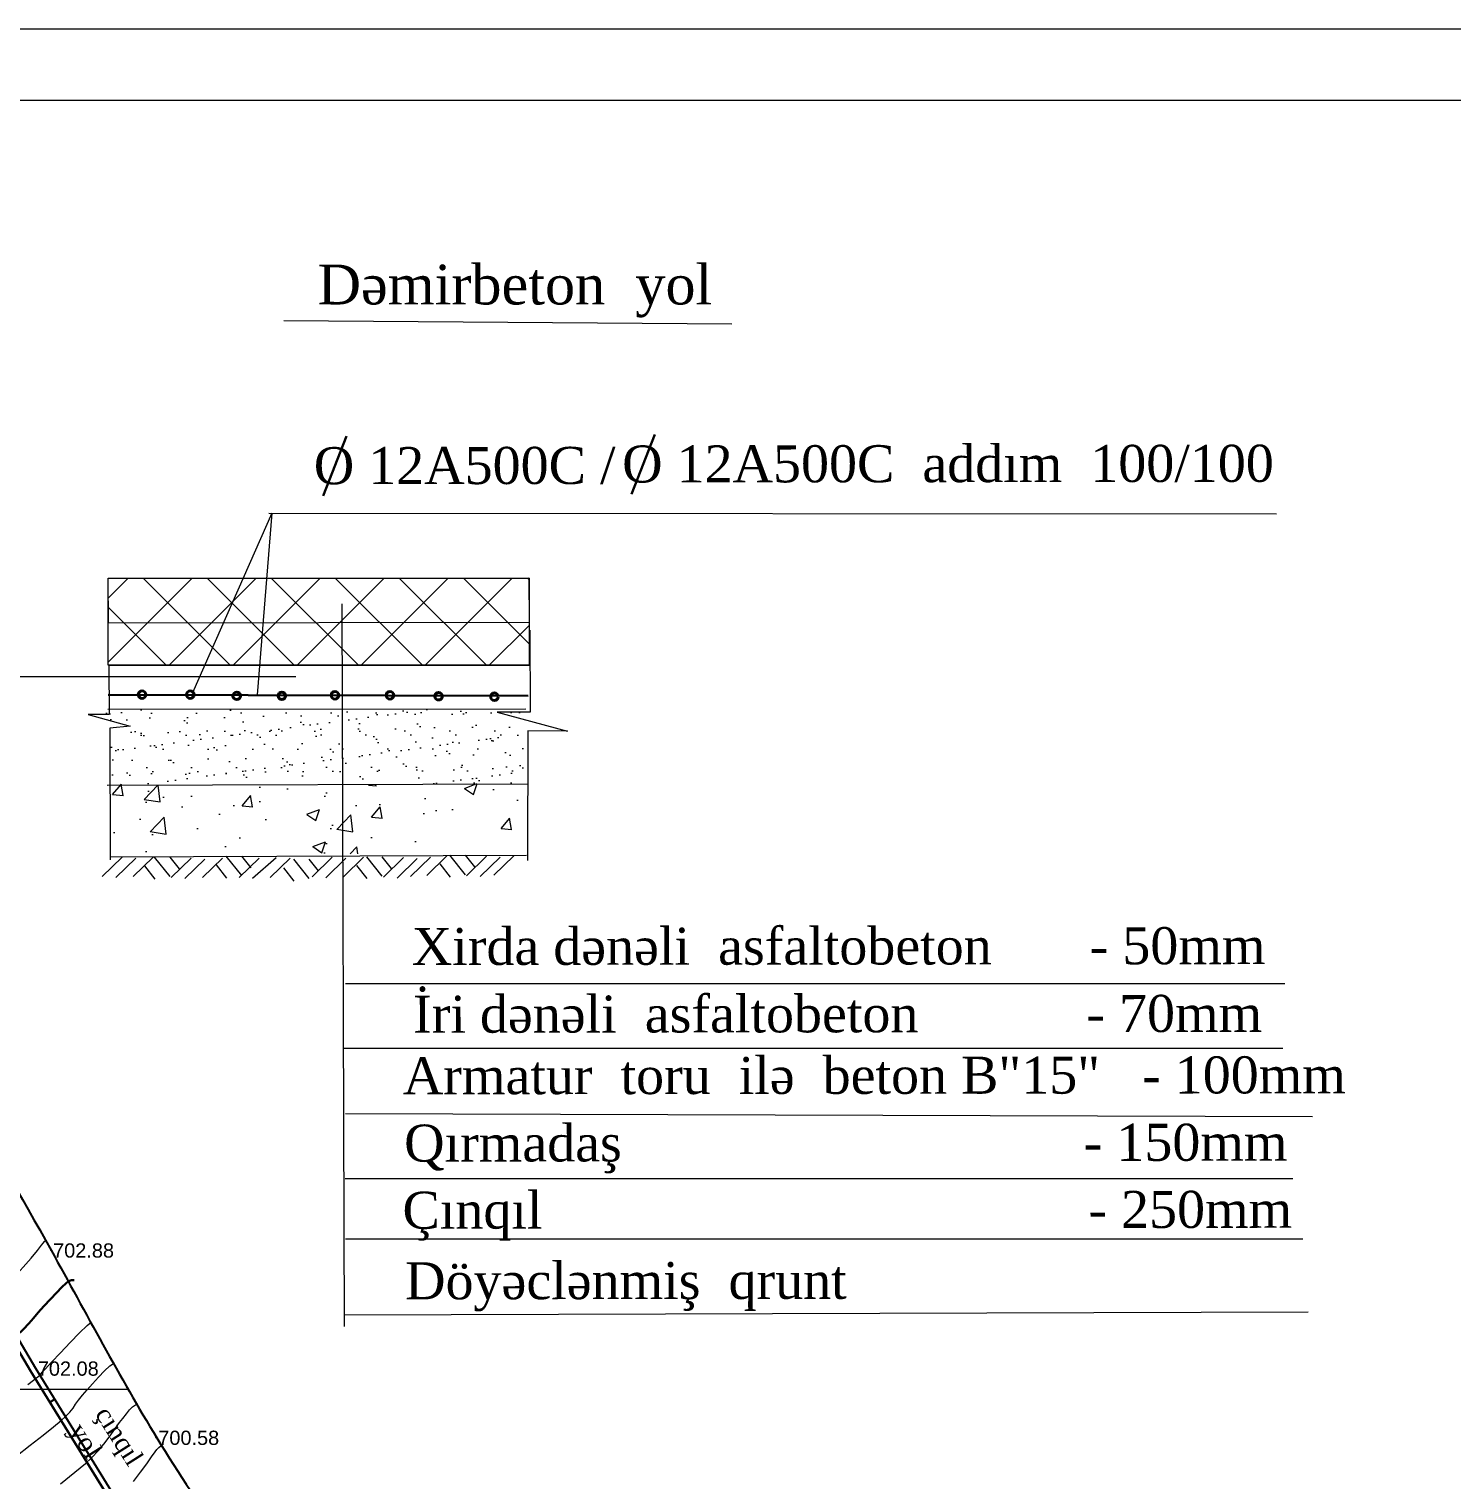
# Model space of a CAD drawing. Header units: feet. Extents: x 3381 to 1374491, y 675186 to 8751562.
# Drawn here: x 686556.7 to 686656.5, y 4375454.9 to 4375556.6 of the extents above; entities that cross this region are included whole.
import ezdxf

# ---------------------------------------------------------------- set-up
doc = ezdxf.new("R2010")
doc.units = ezdxf.units.FT
doc.header["$MEASUREMENT"] = 0
doc.header["$PDMODE"] = 34
doc.header["$PDSIZE"] = 0.01
doc.linetypes.add('DUZ', pattern=[0])
doc.layers.get('0').update_dxf_attribs({"linetype": 'CONTINUOUS'})
for name, color, linetype in [('0_Point_Height', 2, 'CONTINUOUS'), ('0_Point_Point', 7, 'CONTINUOUS'), ('Yazilar', 7, 'CONTINUOUS'), ('Поверхность1-C-TOPO-TEXT', 7, 'CONTINUOUS')]:
    doc.layers.add(name, color=color, linetype=linetype)
for name, color, linetype, lineweight in [('ANA HORIZONTAL', 24, 'CONTINUOUS', 30), ('HORIZANTAL', 24, 'CONTINUOUS', 13), ('km setka', 170, 'CONTINUOUS', 15), ('rabit xt', 7, 'CONTINUOUS', 13)]:
    doc.layers.add(name, color=color, linetype=linetype, lineweight=lineweight)
doc.styles.get("Standard").update_dxf_attribs({"font": 'arial.ttf', "height": 2.5})
doc.styles.add('СПДС', font='isocpeur.ttf')
pattern_1 = [(37.5, (680200.7431, 4375452.6127), (-0.0638111, 1.95183652), [0, -1.53973164, 0, -1.72206828, 0, -1.64609468]), (7.5, (680200.7431, 4375452.6127), (1.7927508, 2.8587813), [0, -0.8306447, 0, -1.38778444, 0, -0.5318152]), (327.5, (680199.4972, 4375452.6127), (3.15456894, 0.00573166), [0, -0.50649067, 0, -1.8233664, 0, -2.38050615]), (317.5, (680199.4972, 4375452.6127), (3.0451513, 0.8890679), [0, -0.25324534, 0, -1.195318, 0, -1.3675248])]

msp = doc.modelspace()

# ---------------------------------------------------------------- hatches: boundary and pattern name
at = {"linetype": 'DUZ', "lineweight": 13}
h = msp.add_hatch(dxfattribs=at)
h.set_pattern_fill('ANSI37', color=256)
h.set_pattern_definition([(45, (13972.1796, -138624.905), (-2.2450640303, 2.2450640303), []), (135, (13972.1796, -138624.905), (-2.2450640303, -2.2450640303), [])])
h.paths.add_polyline_path([(686562.246, 4375518.08), (686591.772, 4375518.08), (686591.772, 4375511.974), (686562.246, 4375511.974)])
at = {"linetype": 'DUZ', "lineweight": 18}
h = msp.add_hatch(dxfattribs=at)
h.set_pattern_fill('AR-SAND', scale=0.039881)
h.set_pattern_definition(pattern_1)
h.paths.add_polyline_path([(686562.089, 4375508.845), (686591.466, 4375508.864), (686591.568, 4375503.643), (686562.369, 4375503.562)])
h = msp.add_hatch(dxfattribs=at)
h.set_pattern_fill('AR-SAND', scale=0.039881)
h.set_pattern_definition(pattern_1)
h.paths.add_polyline_path([(686562.089, 4375508.845), (686585.203, 4375508.845), (686585.203, 4375506.203), (686562.089, 4375506.203)])
h = msp.add_hatch(dxfattribs=at)
h.set_pattern_fill('AR-CONC', scale=0.049851)
h.set_pattern_definition([(50, (680200.743, 4375452.613), (9.082169, -0.794586), [0.94967, -10.44637]), (355, (680200.743, 4375452.613), (-1.756935, 9.52446), [0.759736, -8.357125]), (100.45144, (680201.5, 4375452.5465), (7.325233, 8.729873), [0.807095, -8.878056]), (46.1842, (680200.743, 4375455.145), (13.513682, -2.09587), [1.424505, -15.669555]), (96.63556, (680201.869, 4375454.97), (11.83494, 12.33455), [1.210643, -13.317096]), (351.18415, (680200.743, 4375455.145), (11.83494, 12.33455), [1.139602, -12.53563]), (21, (680202.009, 4375454.512), (7.558196, -5.098068), [0.94967, -10.44637]), (326, (680202.009, 4375454.512), (3.08092, 9.182036), [0.759736, -8.357096]), (71.45144, (680202.639, 4375454.087), (10.639117, 4.083968), [0.807095, -8.87804]), (37.5, (680200.743, 4375452.6127), (0.1539713, 4.2151908), [0, -8.255798, 0, -8.4837187, 0, -8.3887517]), (7.5, (680200.743, 4375452.6127), (3.3310567, 4.9941463), [0, -4.836986, 0, -8.065864, 0, -3.1972224]), (327.5, (680197.9194, 4375452.6127), (6.759387, -0.2855862), [0, -3.1655667, 0, -9.876568, 0, -13.105446]), (317.5, (680196.653, 4375452.613), (7.3844536, 1.2675473), [0, -4.115237, 0, -6.559054, 0, -9.306766])])
h.paths.add_polyline_path([(686562.377, 4375503.562), (686585.047, 4375503.562), (686585.543, 4375498.541), (686562.377, 4375498.541)])
h = msp.add_hatch(dxfattribs=at)
h.set_pattern_fill('AR-CONC', scale=0.049851)
h.set_pattern_definition([(50, (680201.168, 4375450.348), (9.082169, -0.794586), [0.94967, -10.44637]), (355, (680201.168, 4375450.348), (-1.756935, 9.52446), [0.759736, -8.357125]), (100.45144, (680201.925, 4375450.282), (7.325233, 8.729873), [0.807095, -8.878056]), (46.1842, (680201.168, 4375452.881), (13.513682, -2.09587), [1.424505, -15.669555]), (96.63556, (680202.294, 4375452.706), (11.83494, 12.33455), [1.210643, -13.317096]), (351.18415, (680201.168, 4375452.881), (11.83494, 12.33455), [1.139602, -12.53563]), (21, (680202.434, 4375452.2476), (7.558196, -5.098068), [0.94967, -10.44637]), (326, (680202.434, 4375452.248), (3.08092, 9.182036), [0.759736, -8.357096]), (71.45144, (680203.064, 4375451.823), (10.639117, 4.083968), [0.807095, -8.87804]), (37.5, (680201.168, 4375450.3483), (0.1539713, 4.2151908), [0, -8.255798, 0, -8.4837187, 0, -8.3887517]), (7.5, (680201.168, 4375450.3483), (3.3310567, 4.9941463), [0, -4.836986, 0, -8.065864, 0, -3.1972224]), (327.5, (680198.3444, 4375450.3483), (6.759387, -0.2855862), [0, -3.1655667, 0, -9.876568, 0, -13.105446]), (317.5, (680197.078, 4375450.348), (7.3844536, 1.2675473), [0, -4.115237, 0, -6.559054, 0, -9.306766])])
h.paths.add_polyline_path([(686562.509, 4375503.828), (686591.568, 4375503.643), (686591.5, 4375498.762), (686562.424, 4375498.689)])

# ---------------------------------------------------------------- linework, layer by layer
at = {"linetype": 'Continuous'}
msp.add_line((686558.501, 4375460.5, 716.5), (686558.168, 4375460.279, 716.5), dxfattribs=at)
at = {"linetype": 'Continuous', "elevation": 1413.985}
for points in [[(686577.059, 4375434.316), (686565.714, 4375448.02), (686556.83, 4375462.428), (686545.019, 4375482.457), (686534.999, 4375499.396), (686523.872, 4375517.531), (686511.526, 4375538.079)], [(686574.357, 4375437.6), (686565.719, 4375448.033), (686556.835, 4375462.441), (686545.024, 4375482.47), (686535.004, 4375499.409), (686523.877, 4375517.544), (686511.531, 4375538.092)], [(686577.367, 4375434.571), (686566.04, 4375448.253), (686557.172, 4375462.634), (686545.363, 4375482.66), (686535.341, 4375499.602), (686524.214, 4375517.738), (686511.869, 4375538.285)], [(686574.636, 4375437.889), (686566.045, 4375448.266), (686557.177, 4375462.647), (686545.368, 4375482.673), (686535.346, 4375499.615), (686524.219, 4375517.751), (686511.874, 4375538.298)]]:
    msp.add_lwpolyline(points, dxfattribs=at)
at = {"color": 7, "linetype": 'DUZ', "lineweight": 18, "flags": 128}
for points, elevation in [([(686574.557, 4375536.152), (686605.992, 4375535.915)], 391.182), ([(686562.223, 4375508.886), (686591.541, 4375508.92)], 385.714), ([(686562.179, 4375503.562), (686591.699, 4375503.647)], 385.714), ([(686563.219, 4375498.508), (686561.817, 4375497.141)], 385.714), ([(686563.219, 4375498.508), (686561.817, 4375497.141)], 385.714), ([(686564.176, 4375498.439), (686562.774, 4375497.073)], 385.714), ([(686564.176, 4375498.439), (686562.774, 4375497.073)], 385.714), ([(686565.407, 4375498.508), (686564.005, 4375497.141)], 385.714), ([(686565.407, 4375498.508), (686564.005, 4375497.141)], 385.714), ([(686564.791, 4375497.893), (686565.509, 4375496.97)], 385.714), ([(686564.791, 4375497.893), (686565.509, 4375496.97)], 385.714), ([(686565.475, 4375498.508), (686566.569, 4375497.141)], 385.714), ([(686565.475, 4375498.508), (686566.569, 4375497.141)], 385.714), ([(686566.569, 4375498.508), (686567.219, 4375497.688)], 385.714), ([(686566.569, 4375498.508), (686567.219, 4375497.688)], 385.714), ([(686568.073, 4375498.439), (686566.672, 4375497.073)], 385.714), ([(686568.073, 4375498.439), (686566.672, 4375497.073)], 385.714), ([(686569.031, 4375498.371), (686567.629, 4375497.004)], 385.714), ([(686569.031, 4375498.371), (686567.629, 4375497.004)], 385.714), ([(686570.261, 4375498.439), (686568.86, 4375497.073)], 385.714), ([(686570.261, 4375498.439), (686568.86, 4375497.073)], 385.714), ([(686569.818, 4375497.965), (686570.536, 4375497.042)], 385.714), ([(686569.818, 4375497.965), (686570.536, 4375497.042)], 385.714), ([(686570.501, 4375498.58), (686571.596, 4375497.213)], 385.714), ([(686570.501, 4375498.58), (686571.596, 4375497.213)], 385.714), ([(686572.826, 4375498.439), (686571.424, 4375497.073)], 385.714), ([(686572.826, 4375498.439), (686571.424, 4375497.073)], 385.714), ([(686571.596, 4375498.58), (686572.245, 4375497.76)], 385.714), ([(686571.596, 4375498.58), (686572.245, 4375497.76)], 385.714), ([(686574.028, 4375498.467), (686572.381, 4375497.004)], 385.714), ([(686574.028, 4375498.467), (686572.381, 4375497.004)], 385.714), ([(686575.014, 4375498.439), (686573.612, 4375497.073)], 385.714), ([(686575.014, 4375498.439), (686573.612, 4375497.073)], 385.714), ([(686575.237, 4375498.37), (686576.331, 4375497.004)], 385.714), ([(686575.237, 4375498.37), (686576.331, 4375497.004)], 385.714), ([(686576.331, 4375498.37), (686576.98, 4375497.55)], 385.714), ([(686576.331, 4375498.37), (686576.98, 4375497.55)], 385.714), ([(686577.965, 4375498.496), (686576.563, 4375497.13)], 385.714), ([(686577.965, 4375498.496), (686576.563, 4375497.13)], 385.714), ([(686578.922, 4375498.428), (686577.52, 4375497.061)], 385.714), ([(686578.922, 4375498.428), (686577.52, 4375497.061)], 385.714), ([(686580.153, 4375498.496), (686578.751, 4375497.13)], 385.714), ([(686580.153, 4375498.496), (686578.751, 4375497.13)], 385.714), ([(686579.674, 4375497.927), (686580.392, 4375497.004)], 385.714), ([(686579.674, 4375497.927), (686580.392, 4375497.004)], 385.714), ([(686580.358, 4375498.542), (686581.452, 4375497.175)], 385.714), ([(686580.358, 4375498.542), (686581.452, 4375497.175)], 385.714), ([(686581.452, 4375498.542), (686582.102, 4375497.722)], 385.714), ([(686581.452, 4375498.542), (686582.102, 4375497.722)], 385.714), ([(686582.956, 4375498.474), (686581.555, 4375497.107)], 385.714), ([(686582.956, 4375498.474), (686581.555, 4375497.107)], 385.714), ([(686583.914, 4375498.405), (686582.512, 4375497.039)], 385.714), ([(686583.914, 4375498.405), (686582.512, 4375497.039)], 385.714), ([(686584.859, 4375498.51), (686583.457, 4375497.144)], 385.714), ([(686584.859, 4375498.51), (686583.457, 4375497.144)], 385.714), ([(686585.988, 4375498.598), (686584.586, 4375497.231)], 385.714), ([(686585.988, 4375498.598), (686584.586, 4375497.231)], 385.714), ([(686585.509, 4375498.029), (686586.227, 4375497.106)], 385.714), ([(686585.509, 4375498.029), (686586.227, 4375497.106)], 385.714), ([(686586.193, 4375498.644), (686587.287, 4375497.277)], 385.714), ([(686586.193, 4375498.644), (686587.287, 4375497.277)], 385.714), ([(686587.287, 4375498.644), (686587.937, 4375497.824)], 385.714), ([(686587.287, 4375498.644), (686587.937, 4375497.824)], 385.714), ([(686588.792, 4375498.575), (686587.39, 4375497.209)], 385.714), ([(686588.792, 4375498.575), (686587.39, 4375497.209)], 385.714), ([(686589.749, 4375498.507), (686588.347, 4375497.14)], 385.714), ([(686589.749, 4375498.507), (686588.347, 4375497.14)], 385.714), ([(686590.694, 4375498.612), (686589.293, 4375497.245)], 385.714), ([(686590.694, 4375498.612), (686589.293, 4375497.245)], 385.714), ([(686574.553, 4375497.755), (686575.271, 4375496.833)], 385.714), ([(686574.553, 4375497.755), (686575.271, 4375496.833)], 385.714)]:
    msp.add_lwpolyline(points, dxfattribs=dict(at, elevation=elevation))
at = {"color": 7, "lineweight": 30}
for points, elevation in [([(686578.965, 4375528.036), (686577.315, 4375523.856)], 716.5), ([(686600.593, 4375528.155), (686598.943, 4375523.975)], 716.5), ([(686562.239, 4375509.896), (686591.699, 4375509.816)], 541.594)]:
    msp.add_lwpolyline(points, dxfattribs=dict(at, elevation=elevation))
at = {"color": 7, "lineweight": 18}
for points, elevation in [([(686573.717, 4375522.628), (686568.159, 4375510.044)], 716.5), ([(686573.717, 4375522.628), (686572.706, 4375509.901)], 716.5), ([(686573.525, 4375522.636), (686644.177, 4375522.585)], 541.594), ([(686578.635, 4375516.273), (686578.799, 4375465.582)], 541.594), ([(686591.821, 4375514.421), (686591.839, 4375508.677), (686589.536, 4375508.677), (686594.458, 4375507.341), (686591.67, 4375507.375), (686591.663, 4375498.272)], 541.594), ([(686562.298, 4375511.954), (686562.32, 4375508.505), (686560.834, 4375508.505), (686563.783, 4375507.701), (686562.363, 4375507.549)], 541.594), ([(686562.363, 4375507.549), (686562.378, 4375498.331)], 541.594), ([(686562.377, 4375498.541), (686591.593, 4375498.638)], 541.594), ([(686578.902, 4375489.656), (686644.771, 4375489.656)], 541.594), ([(686578.754, 4375485.108), (686644.622, 4375485.108)], 716.5), ([(686578.902, 4375480.518), (686646.716, 4375480.306)], 541.594), ([(686578.878, 4375475.956), (686645.341, 4375475.959)], 541.594), ([(686578.899, 4375471.736), (686646.025, 4375471.742)], 541.594), ([(686578.796, 4375466.403), (686646.42, 4375466.622)], 541.594)]:
    msp.add_lwpolyline(points, dxfattribs=dict(at, elevation=elevation))
msp.add_lwpolyline([(686562.246, 4375518.08), (686591.754, 4375518.107), (686591.77, 4375514.958), (686562.261, 4375514.93)], close=True, dxfattribs=at)
at = {"color": 7, "linetype": 'DUZ', "lineweight": 13}
msp.add_lwpolyline([(686562.246, 4375518.08), (686591.772, 4375518.08), (686591.772, 4375511.974), (686562.246, 4375511.974)], close=True, dxfattribs=at)
msp.add_lwpolyline([(686562.261, 4375511.974), (686591.772, 4375511.974)], dxfattribs=at)
at = {"color": 7, "lineweight": 40}
for centre in [(686564.623, 4375509.907, 541.594), (686568.006, 4375509.907, 541.594), (686571.261, 4375509.821, 541.594), (686574.43, 4375509.821, 541.594), (686578.155, 4375509.864, 541.594), (686582.008, 4375509.862, 541.594), (686585.419, 4375509.796, 541.594), (686589.338, 4375509.762, 541.594)]:
    msp.add_circle(centre, 0.263, dxfattribs=at)
at = {"linetype": 'Continuous'}
msp.add_open_spline([(686510.012, 4375551.6, 716.5), (686514.032, 4375544.122, 716.5), (686521.585, 4375530.68, 716.5), (686534.891, 4375512.364, 716.5), (686545.662, 4375492.166, 716.5), (686556.625, 4375474.281, 716.5), (686565.753, 4375456.877, 716.5), (686579.168, 4375438.356, 716.5), (686595.768, 4375424.067, 716.5), (686607.303, 4375409.23, 716.5), (686615.233, 4375398.748, 716.5), (686626.551, 4375386.829, 716.5), (686634.8, 4375376.137, 716.5), (686639.244, 4375370.377, 716.5)], degree=3, knots=[15.2685926, 15.2685926, 15.2685926, 15.2685926, 40.7232097, 61.4623304, 83.0549787, 109.2907167, 124.3927439, 141.9627176, 177.5330077, 189.5588214, 198.2764878, 216.9554477, 238.7688662, 238.7688662, 238.7688662, 238.7688662], dxfattribs=at)
at = {"layer": '0_Point_Point'}
for p in [(686558.249, 4375470.931, 1419.377), (686557.177, 4375462.647, 1418.58), (686565.625, 4375457.792, 1417.084)]:
    msp.add_point(p, dxfattribs=at)
at = {"layer": 'ANA HORIZONTAL', "color": 32, "lineweight": 30, "elevation": 1419}
msp.add_lwpolyline([(686540.147, 4375454.105), (686542.243, 4375455.515), (686544.364, 4375456.953), (686546.457, 4375458.382), (686548.469, 4375459.764), (686550.346, 4375461.06), (686552.034, 4375462.234), (686553.48, 4375463.246), (686554.63, 4375464.059), (686555.43, 4375464.636), (686555.827, 4375464.938), (686556.317, 4375465.389), (686556.693, 4375465.79), (686557.015, 4375466.174), (686557.345, 4375466.571), (686557.742, 4375467.013), (686558.196, 4375467.492), (686558.63, 4375467.951), (686559.009, 4375468.346), (686559.298, 4375468.634), (686559.462, 4375468.771), (686559.68, 4375468.83), (686559.853, 4375468.841)], dxfattribs=at)
at = {"layer": 'HORIZANTAL', "color": 32, "linetype": 'Continuous', "lineweight": 13}
for points, elevation in [([(686534.385, 4375454.213), (686535.735, 4375455.001), (686537.305, 4375455.969), (686539.042, 4375457.08), (686540.894, 4375458.295), (686542.811, 4375459.577), (686544.739, 4375460.887), (686546.627, 4375462.187), (686548.424, 4375463.44), (686550.077, 4375464.608), (686551.535, 4375465.652), (686552.746, 4375466.535), (686553.658, 4375467.218), (686554.219, 4375467.665), (686554.95, 4375468.333), (686555.651, 4375469.045), (686556.293, 4375469.747), (686556.848, 4375470.389), (686557.287, 4375470.918), (686557.58, 4375471.283), (686557.698, 4375471.434), (686557.784, 4375471.539), (686557.849, 4375471.622)], 1419.5), ([(686556.617, 4375461.515), (686557.016, 4375461.821), (686557.318, 4375462.058), (686557.465, 4375462.18), (686557.549, 4375462.282), (686557.629, 4375462.388), (686557.821, 4375462.595), (686558.278, 4375463.084), (686558.901, 4375463.744), (686559.59, 4375464.466), (686560.248, 4375465.141), (686560.774, 4375465.657), (686561.026, 4375465.869)], 1418.5), ([(686553.478, 4375454.712), (686554.65, 4375455.607), (686555.765, 4375456.465), (686556.788, 4375457.258), (686557.685, 4375457.961), (686558.42, 4375458.547), (686558.958, 4375458.989), (686559.265, 4375459.261), (686559.565, 4375459.584), (686559.781, 4375459.863), (686559.965, 4375460.131), (686560.171, 4375460.421), (686560.453, 4375460.765), (686560.775, 4375461.135), (686561.159, 4375461.575), (686561.573, 4375462.035), (686561.985, 4375462.465), (686562.365, 4375462.817), (686562.616, 4375462.997)], 1418), ([(686558.897, 4375454.558), (686559.91, 4375455.366), (686560.649, 4375455.973), (686561.066, 4375456.341), (686561.588, 4375456.9), (686562.041, 4375457.452), (686562.431, 4375457.976), (686562.763, 4375458.448), (686563.043, 4375458.845), (686563.276, 4375459.142), (686563.537, 4375459.467), (686563.738, 4375459.732), (686563.961, 4375459.961), (686564.244, 4375460.147)], 1417.5), ([(686564.014, 4375454.711), (686564.516, 4375455.358), (686564.948, 4375455.949), (686565.294, 4375456.443), (686565.537, 4375456.796), (686565.662, 4375456.965), (686565.812, 4375457.108), (686565.946, 4375457.22), (686565.984, 4375457.251)], 1417)]:
    msp.add_lwpolyline(points, dxfattribs=dict(at, elevation=elevation))
at = {"layer": 'km setka', "elevation": 716.5, "flags": 128}
for points in [[(686417.334, 4375511.186), (686575.413, 4375511.186)], [(686414.57, 4375461.186), (686563.643, 4375461.186)]]:
    msp.add_lwpolyline(points, dxfattribs=at)
at = {"layer": 'rabit xt', "color": 7, "lineweight": 20, "ltscale": 0.3, "elevation": 1433}
msp.add_lwpolyline([(686386.814, 4375556.6), (686806.814, 4375556.6), (686806.814, 4375259.6)], dxfattribs=at)
msp.add_lwpolyline([(686406.814, 4375551.6), (686801.814, 4375551.6), (686801.814, 4375264.6), (686406.814, 4375264.6)], close=True, dxfattribs=at)

# ---------------------------------------------------------------- texts
at = {"color": 7, "lineweight": 25, "insert": (686576.932, 4375540.075, 1113.848), "char_height": 2.7967, "width": 59.85319, "attachment_point": 1}
msp.add_mtext('{\\fTimes New Roman|b0|i0|c238|p18;Dəmirbeton  yol}', dxfattribs=at)
at = {"layer": '0_Point_Height', "color": 0}
for s, p in [('702.88', (686558.385, 4375470.417, 1419.377)), ('702.08', (686557.313, 4375462.133, 1418.58)), ('700.58', (686565.761, 4375457.278, 1417.084))]:
    msp.add_text(s, height=1, dxfattribs=at).set_placement(p)
at = {"layer": 'Yazilar', "insert": (686562.384, 4375460.149, 716.5), "char_height": 1.3, "width": 0.10588, "attachment_point": 1, "rotation": 302.4345}
msp.add_mtext('{\\fTimes New Roman|b0|i0|c238|p18;çınqıl yol}', dxfattribs=at)
at = {"layer": 'Поверхность1-C-TOPO-TEXT', "color": 7, "linetype": 'Continuous', "lineweight": -3, "char_height": 2.59989, "attachment_point": 4, "rotation": 0.06111, "style": 'СПДС'}
for s, insert, width in [('{\\fTimes New Roman|b0|i0|c238|p18;O 12A500C /}', (686576.669, 4375525.949, 541.594), 62.94105), ('{\\fTimes New Roman|b0|i0|c238|p18;O 12A500C  addım  100/100}', (686598.297, 4375526.068, 541.594), 62.94105), ('{\\fTimes New Roman|b0|i0|c238|p18;Armatur  toru  ilə  beton B"15"   - 100mm}', (686582.915, 4375483.151, 541.594), 70.70949)]:
    msp.add_mtext(s, dxfattribs=dict(at, insert=insert, width=width))
for s, insert in [('{\\fTimes New Roman|b0|i0|c238|p18;Xirda dənəli  asfaltobeton       - 50mm}', (686583.543, 4375492.221, 541.594)), ('{\\fTimes New Roman|b0|i0|c238|p18;İri dənəli  asfaltobeton            - 70mm}', (686583.635, 4375487.47, 541.594)), ('{\\fTimes New Roman|b0|i0|c238|p18;Qırmadaş                                 - 150mm}', (686583.006, 4375478.027, 616.248)), ('{\\fTimes New Roman|b0|i0|c238|p18;Çınqıl                                       - 250mm}', (686582.891, 4375473.32, 616.248)), ('{\\fTimes New Roman|b0|i0|c238|p18;Döyəclənmiş  qrunt}', (686583.074, 4375468.363, 541.594))]:
    msp.add_mtext(s, dxfattribs=dict(at, insert=insert))

doc.saveas('drawing.dxf')
